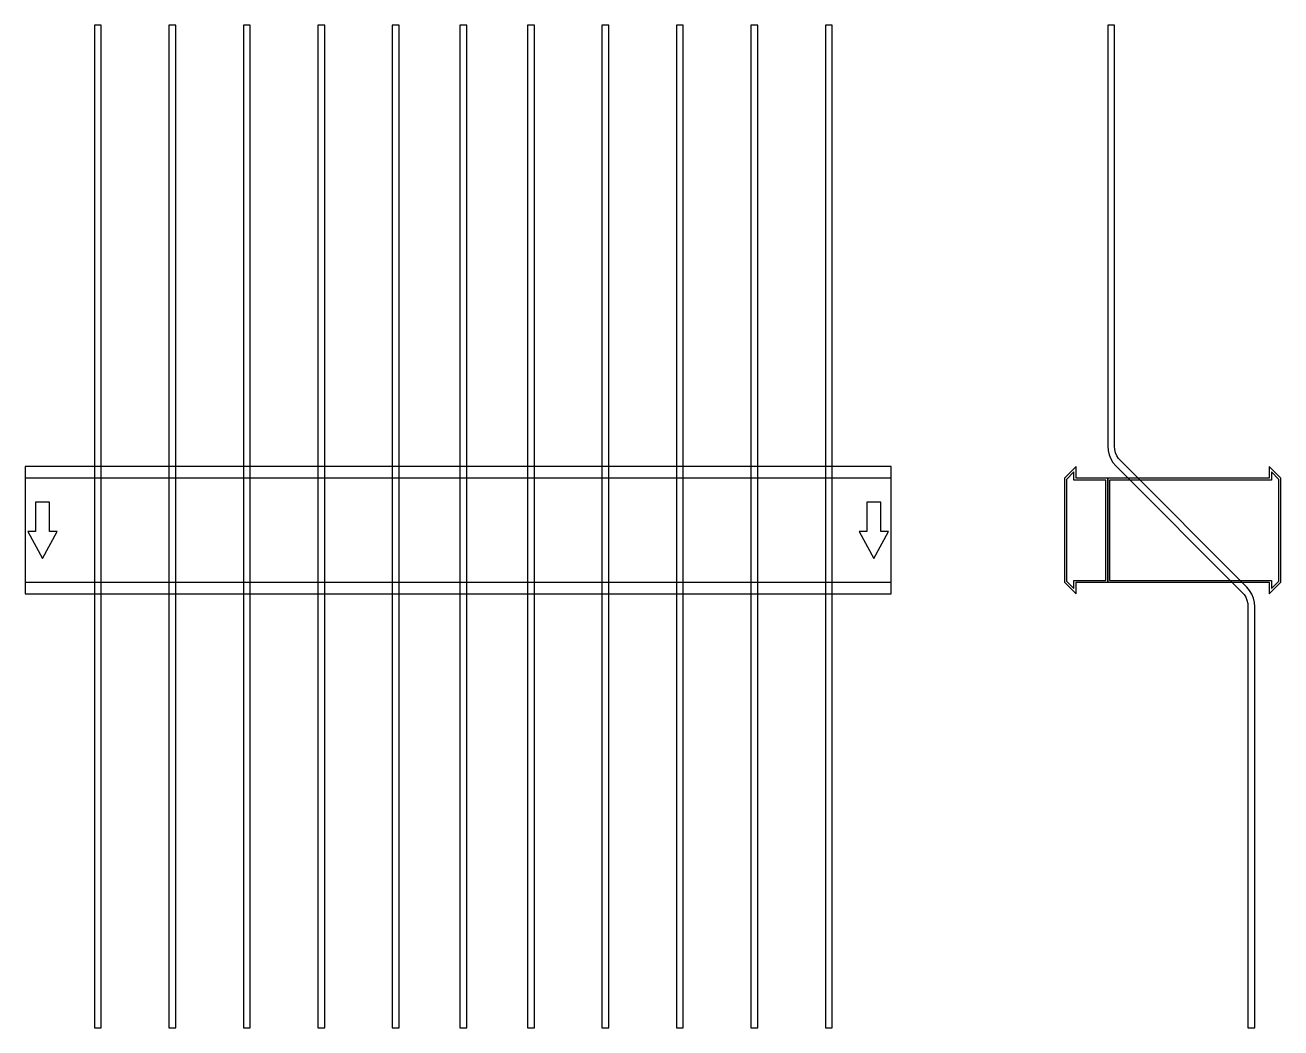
# Model space of a CAD drawing. Extents: x 0 to 1450, y -575 to 583.
import ezdxf

# ---------------------------------------------------------------- set-up
doc = ezdxf.new("R2010")
doc.units = 0
doc.layers.add('Halfen', color=7, linetype='CONTINUOUS')

msp = doc.modelspace()

# ---------------------------------------------------------------- linework, layer by layer
at = {"layer": 'Halfen', "color": 7}
for points in [[(88, -574.569), (88, 583.197), (80, 583.197), (80, -574.569)], [(174, -574.569), (174, 583.197), (166, 583.197), (166, -574.569)], [(260, -574.569), (260, 583.197), (252, 583.197), (252, -574.569)], [(346, -574.569), (346, 583.197), (338, 583.197), (338, -574.569)], [(432, -574.569), (432, 583.197), (424, 583.197), (424, -574.569)], [(510, -574.569), (510, 583.197), (502, 583.197), (502, -574.569)], [(588, -574.569), (588, 583.197), (580, 583.197), (580, -574.569)], [(674, -574.569), (674, 583.197), (666, 583.197), (666, -574.569)], [(760, -574.569), (760, 583.197), (752, 583.197), (752, -574.569)], [(846, -574.569), (846, 583.197), (838, 583.197), (838, -574.569)], [(932, -574.569), (932, 583.197), (924, 583.197), (924, -574.569)], [(1420, -574.569), (1420, -88.284), (1419.606, -83.278), (1418.434, -78.396), (1416.512, -73.757), (1413.889, -69.475), (1410.627, -65.657), (1265.029, 79.941), (1262.584, 82.805), (1260.616, 86.016), (1259.175, 89.495), (1258.295, 93.157), (1258, 96.912), (1258, 583.197), (1250, 583.197), (1250, 96.912), (1250.394, 91.906), (1251.566, 87.023), (1253.488, 82.384), (1256.111, 78.103), (1259.373, 74.284), (1404.971, -71.314), (1407.416, -74.177), (1409.384, -77.388), (1410.825, -80.868), (1411.705, -84.53), (1412, -88.284), (1412, -574.569)], [(0, -73.5), (1000, -73.5), (1000, 73.5), (0, 73.5)], [(1250, -60), (1250, 60), (1213.5, 60), (1213.5, 73.5), (1200, 60), (1200, -60), (1213.5, -73.5), (1213.5, -60)], [(1450, -60), (1450, 60), (1436.5, 73.5), (1436.5, 60), (1250, 60), (1250, -60), (1436.5, -60), (1436.5, -73.5)], [(0, -60), (1000, -60), (1000, 60), (0, 60)], [(1248, -58), (1248, 58), (1211, 58), (1211, 67.25), (1202.5, 58.75), (1202.5, -58.75), (1211, -67.25), (1211, -58)], [(1447.5, -58.75), (1447.5, 58.75), (1439, 67.25), (1439, 58), (1252, 58), (1252, -58), (1439, -58), (1439, -67.25)], [(20, -32.5), (37, -1.5), (28, -1.5), (28, 32.5), (12, 32.5), (12, -1.5), (3, -1.5)], [(980, -32.5), (997, -1.5), (988, -1.5), (988, 32.5), (972, 32.5), (972, -1.5), (963, -1.5)]]:
    msp.add_lwpolyline(points, close=True, dxfattribs=at)

doc.saveas('drawing.dxf')
